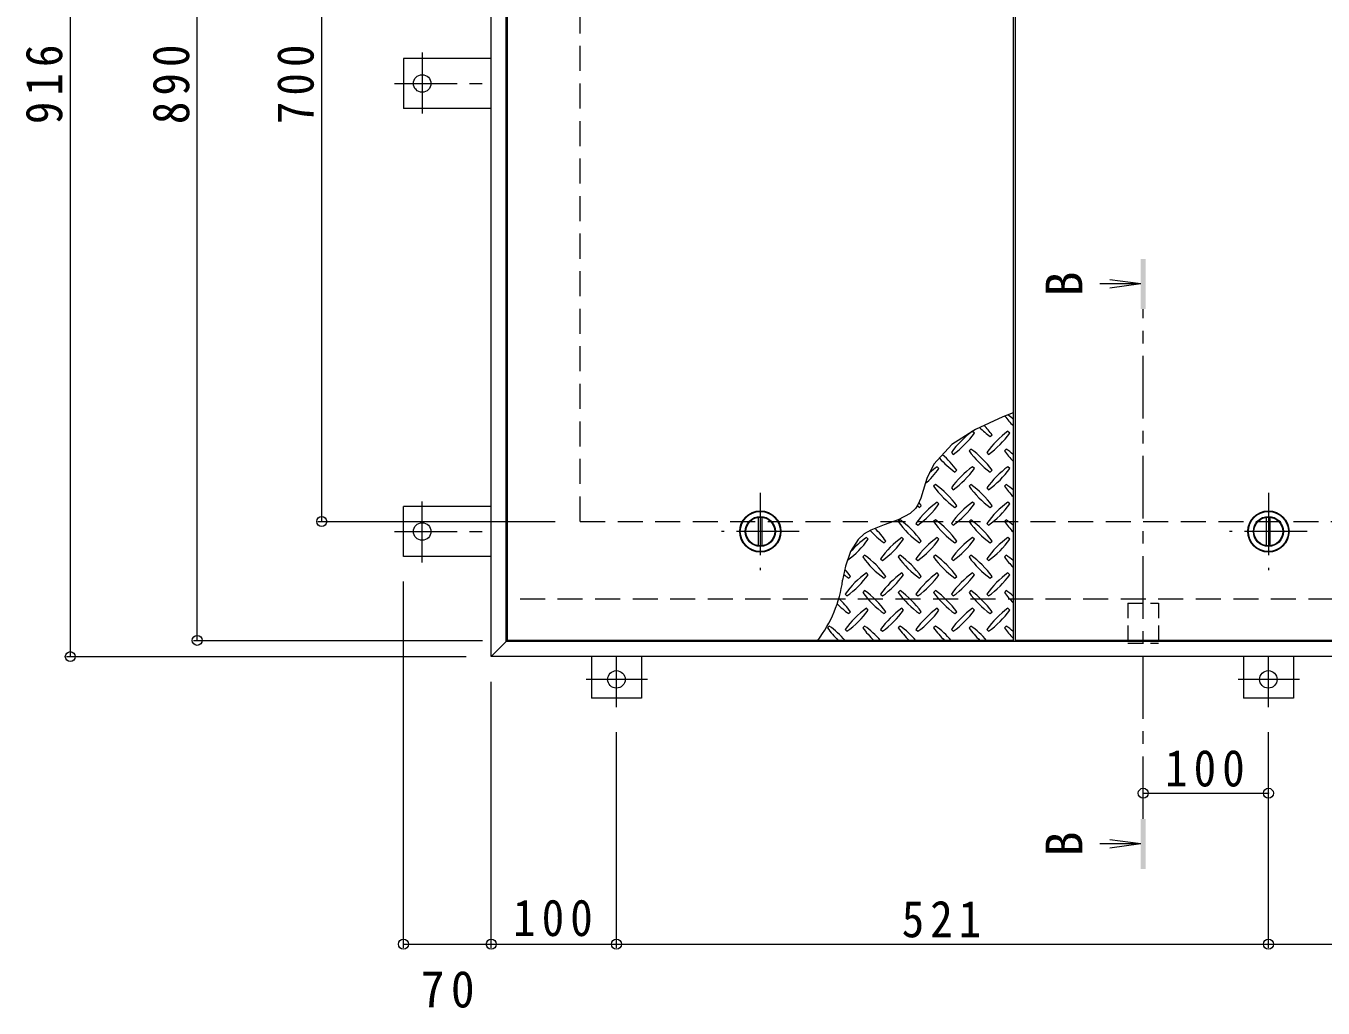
# Model space of a CAD drawing. Units: millimetres at full size, sheet at 1:10. Extents: x -2620 to 2604, y -1962 to 1618.
# Drawn here: x -2478 to -1442, y -84 to 701 of the extents above; entities that cross this region are included whole.
import ezdxf
from ezdxf.enums import TextEntityAlignment as Align

# ---------------------------------------------------------------- set-up
doc = ezdxf.new("R2010")
doc.units = ezdxf.units.MM
doc.header["$LTSCALE"] = 10
doc.header["$PDMODE"] = 32
doc.header["$PDSIZE"] = 8
for name, pattern in [('CHAIN1', [8, 5, -1, 1, -1]), ('DASHED1', [1.8, 1.2, -0.6]), ('DASHED2', [3, 2, -1])]:
    doc.linetypes.add(name, pattern=pattern)
for name, color, linetype, lineweight in [('0-1', 2, 'DASHED2', 9), ('0-2', 3, 'Continuous', 9), ('0-3', 2, 'Continuous', 9), ('0-5', 7, 'Continuous', 9), ('0-9', 134, 'Continuous', 5), ('0-C', 2, 'Continuous', 9), ('0-E', 3, 'Continuous', 9), ('0-F', 7, 'Continuous', 9)]:
    doc.layers.add(name, color=color, linetype=linetype, lineweight=lineweight)
doc.styles.add('ＭＳ ゴシック', font='')
doc.styles.get('ＭＳ ゴシック').set_extended_font_data('MS Gothic')

msp = doc.modelspace()

# ---------------------------------------------------------------- linework, layer by layer
at = {"layer": '0-1'}
for p, q in [((-2035.33, 304.74), (-2035.33, 1004.74)), ((-2035.33, 304.74), (-935.33, 304.74)), ((-1283.33, 242.74), (-2094.33, 242.74))]:
    msp.add_line(p, q, dxfattribs=at)
at = {"layer": '0-2'}
for p, q in [((-2093.33, 209.74), (-2093.33, 1099.74)), ((-1689.33, 1099.74), (-1689.33, 209.74)), ((-1687.33, 209.74), (-1687.33, 1099.74)), ((-1689.33, 209.74), (-2093.33, 209.74)), ((-1283.33, 209.74), (-1687.33, 209.74))]:
    msp.add_line(p, q, dxfattribs=at)
at = {"layer": '0-2', "color": 4}
for p, q in [((-1587.33, 494.5), (-1612.12, 497.76)), ((-1587.33, 494.5), (-1620.11, 494.5)), ((-1587.33, 494.5), (-1612.12, 491.23)), ((-1587.33, 47.07), (-1620.11, 47.07)), ((-1587.33, 47.07), (-1612.12, 50.34)), ((-1587.33, 47.07), (-1612.12, 43.81))]:
    msp.add_line(p, q, dxfattribs=at)
at = {"layer": '0-2', "color": 4, "linetype": 'CHAIN1'}
msp.add_line((-1585.33, 67.07), (-1585.33, 474.5), dxfattribs=at)
at = {"layer": '0-2'}
for centre in [(-1891.33, 296.74), (-1485.33, 296.74)]:
    msp.add_circle(centre, 16.5, dxfattribs=at)
at = {"layer": '0-2', "color": 4}
for points in [[(-1583.33, 514.5), (-1587.33, 514.5), (-1583.33, 474.5), (-1587.33, 474.5)], [(-1587.33, 27.07), (-1583.33, 27.07), (-1587.33, 67.07), (-1583.33, 67.07)]]:
    msp.add_solid(points, dxfattribs=at)
at = {"layer": '0-3'}
for p, q in [((-2106.33, 196.74), (-2106.33, 1112.74)), ((-2094.33, 208.74), (-2094.33, 1100.74)), ((-2106.33, 196.74), (-2094.33, 208.74)), ((-876.33, 208.74), (-2094.33, 208.74)), ((-864.33, 196.74), (-2106.33, 196.74))]:
    msp.add_line(p, q, dxfattribs=at)
at = {"layer": '0-5', "linetype": 'DASHED1'}
for p, q in [((-1597.63, 239.54), (-1573.03, 239.54)), ((-1573.03, 239.54), (-1573.03, 207.54))]:
    msp.add_line(p, q, dxfattribs=at)
msp.add_lwpolyline([(-1597.63, 239.54), (-1597.63, 207.54), (-1573.03, 207.54)], dxfattribs=at)
at = {"layer": '0-9'}
for p, q in [((-1720.29, 375.36), (-1721.7, 376.77)), ((-1707.56, 372.53), (-1706.15, 373.94)), ((-1692, 375.36), (-1693.42, 376.77)), ((-1738.67, 359.8), (-1737.26, 358.39)), ((-1723.12, 362.63), (-1724.53, 361.22)), ((-1710.39, 359.8), (-1708.98, 358.39)), ((-1694.83, 362.63), (-1696.25, 361.22)), ((-1748.57, 347.07), (-1749.99, 348.49)), ((-1735.85, 344.25), (-1734.43, 345.66)), ((-1720.29, 347.07), (-1721.7, 348.49)), ((-1707.56, 344.25), (-1706.15, 345.66)), ((-1692, 347.07), (-1693.42, 348.49)), ((-1751.4, 334.35), (-1752.82, 332.93)), ((-1723.12, 334.35), (-1724.53, 332.93)), ((-1694.83, 334.35), (-1696.25, 332.93)), ((-1738.67, 331.52), (-1737.26, 330.1)), ((-1710.39, 331.52), (-1708.98, 330.1)), ((-1764.13, 315.96), (-1762.72, 317.37)), ((-1748.57, 318.79), (-1749.99, 320.2)), ((-1735.85, 315.96), (-1734.43, 317.37)), ((-1720.29, 318.79), (-1721.7, 320.2)), ((-1707.56, 315.96), (-1706.15, 317.37)), ((-1692, 318.79), (-1693.42, 320.2)), ((-1779.69, 306.06), (-1781.1, 304.65)), ((-1766.96, 303.23), (-1765.54, 301.82)), ((-1751.4, 306.06), (-1752.82, 304.65)), ((-1738.67, 303.23), (-1737.26, 301.82)), ((-1723.12, 306.06), (-1724.53, 304.65)), ((-1710.39, 303.23), (-1708.98, 301.82)), ((-1694.83, 306.06), (-1696.25, 304.65)), ((-1805.14, 290.5), (-1806.56, 291.92)), ((-1776.86, 290.5), (-1778.27, 291.92)), ((-1748.57, 290.5), (-1749.99, 291.92)), ((-1720.29, 290.5), (-1721.7, 291.92)), ((-1692, 290.5), (-1693.42, 291.92)), ((-1792.41, 287.68), (-1791, 289.09)), ((-1764.13, 287.68), (-1762.72, 289.09)), ((-1735.85, 287.68), (-1734.43, 289.09)), ((-1707.56, 287.68), (-1706.15, 289.09)), ((-1807.97, 277.78), (-1809.38, 276.36)), ((-1795.24, 274.95), (-1793.83, 273.53)), ((-1779.69, 277.78), (-1781.1, 276.36)), ((-1766.96, 274.95), (-1765.54, 273.53)), ((-1751.4, 277.78), (-1752.82, 276.36)), ((-1738.67, 274.95), (-1737.26, 273.53)), ((-1723.12, 277.78), (-1724.53, 276.36)), ((-1710.39, 274.95), (-1708.98, 273.53)), ((-1694.83, 277.78), (-1696.25, 276.36)), ((-1820.7, 259.39), (-1819.28, 260.81)), ((-1805.14, 262.22), (-1806.56, 263.63)), ((-1792.41, 259.39), (-1791, 260.81)), ((-1776.86, 262.22), (-1778.27, 263.63)), ((-1764.13, 259.39), (-1762.72, 260.81)), ((-1748.57, 262.22), (-1749.99, 263.63)), ((-1735.85, 259.39), (-1734.43, 260.81)), ((-1720.29, 262.22), (-1721.7, 263.63)), ((-1707.56, 259.39), (-1706.15, 260.81)), ((-1692, 262.22), (-1693.42, 263.63)), ((-1807.97, 249.49), (-1809.38, 248.08)), ((-1779.69, 249.49), (-1781.1, 248.08)), ((-1751.4, 249.49), (-1752.82, 248.08)), ((-1723.12, 249.49), (-1724.53, 248.08)), ((-1694.83, 249.49), (-1696.25, 248.08)), ((-1823.53, 246.66), (-1822.11, 245.25)), ((-1795.24, 246.66), (-1793.83, 245.25)), ((-1766.96, 246.66), (-1765.54, 245.25)), ((-1738.67, 246.66), (-1737.26, 245.25)), ((-1710.39, 246.66), (-1708.98, 245.25)), ((-1820.7, 231.11), (-1819.28, 232.52)), ((-1805.14, 233.94), (-1806.56, 235.35)), ((-1792.41, 231.11), (-1791, 232.52)), ((-1776.86, 233.94), (-1778.27, 235.35)), ((-1764.13, 231.11), (-1762.72, 232.52)), ((-1748.57, 233.94), (-1749.99, 235.35)), ((-1735.85, 231.11), (-1734.43, 232.52)), ((-1720.29, 233.94), (-1721.7, 235.35)), ((-1707.56, 231.11), (-1706.15, 232.52)), ((-1692, 233.94), (-1693.42, 235.35)), ((-1836.25, 221.21), (-1837.67, 219.79)), ((-1823.53, 218.38), (-1822.11, 216.97)), ((-1807.97, 221.21), (-1809.38, 219.79)), ((-1795.24, 218.38), (-1793.83, 216.97)), ((-1779.69, 221.21), (-1781.1, 219.79)), ((-1766.96, 218.38), (-1765.54, 216.97)), ((-1751.4, 221.21), (-1752.82, 219.79)), ((-1738.67, 218.38), (-1737.26, 216.97)), ((-1723.12, 221.21), (-1724.53, 219.79)), ((-1710.39, 218.38), (-1708.98, 216.97)), ((-1694.83, 221.21), (-1696.25, 219.79))]:
    msp.add_line(p, q, dxfattribs=at)
msp.add_lwpolyline([(-1689.33, 391.65), (-1697.61, 388.32), (-1719.36, 378.37), (-1738.32, 366.2), (-1752.73, 350.42), (-1758.3, 339.07), (-1759.44, 335.59), (-1761.21, 329.45), (-1763.1, 323.45), (-1765.55, 317.98), (-1767.4, 315.2), (-1771.68, 311.08), (-1781.27, 305.98), (-1792.24, 302.09), (-1802.92, 297.9), (-1808.32, 294.74), (-1813.16, 290.36), (-1819.25, 280.74), (-1823.19, 269.15), (-1825.54, 257.72)], dxfattribs=at)
for centre, radius, start, end in [((-1637.2, 431.57), 72.5, 215.94795, 224.0249), ((-1736.91, 331.87), 72.5, 48.99213, 53.25279), ((-1679.63, 317.73), 72.5, 125.47256, 144.5273), ((-1779.33, 417.43), 72.5, 305.47272, 324.5273), ((-1665.49, 431.57), 72.5, 225.57452, 234.5273), ((-1765.19, 331.87), 72.5, 35.47258, 43.25978), ((-1651.35, 317.73), 72.5, 125.47256, 144.5273), ((-1751.05, 417.43), 72.5, 305.47272, 324.5273), ((-1693.77, 403.29), 72.5, 221.35275, 234.5273), ((-1793.47, 303.59), 72.5, 35.47258, 48.77962), ((-1665.49, 403.29), 72.5, 215.47272, 234.5273), ((-1765.19, 303.59), 72.5, 35.47258, 54.5273), ((-1637.2, 403.29), 72.5, 215.47272, 224.0249), ((-1736.91, 303.59), 72.5, 48.99213, 54.5273), ((-1807.62, 389.15), 72.5, 311.38763, 324.5273), ((-1707.91, 289.44), 72.5, 125.47256, 131.59831), ((-1679.63, 289.44), 72.5, 125.47256, 144.5273), ((-1779.33, 389.15), 72.5, 305.47272, 324.5273), ((-1651.35, 289.44), 72.5, 125.47256, 144.5273), ((-1751.05, 389.15), 72.5, 305.47272, 324.5273), ((-1693.77, 375), 72.5, 215.47272, 234.5273), ((-1793.47, 275.3), 72.5, 35.47258, 54.5273), ((-1665.49, 375), 72.5, 215.47272, 234.5273), ((-1765.19, 275.3), 72.5, 35.47258, 54.5273), ((-1637.2, 375), 72.5, 215.47272, 224.0249), ((-1736.91, 275.3), 72.5, 48.99213, 54.5273), ((-1707.91, 261.16), 72.5, 125.47256, 144.5273), ((-1722.06, 375), 72.5, 232.70831, 234.5273), ((-1807.62, 360.86), 72.5, 305.47272, 324.5273), ((-1821.76, 275.3), 72.5, 35.47258, 38.03572), ((-1679.63, 261.16), 72.5, 125.47256, 144.5273), ((-1779.33, 360.86), 72.5, 305.47272, 324.5273), ((-1651.35, 261.16), 72.5, 125.47256, 144.5273), ((-1751.05, 360.86), 72.5, 305.47272, 324.5273), ((-1722.06, 346.72), 72.5, 215.47272, 234.5273), ((-1821.76, 247.02), 72.5, 35.47258, 54.5273), ((-1693.77, 346.72), 72.5, 215.47272, 234.5273), ((-1793.47, 247.02), 72.5, 35.47258, 54.5273), ((-1665.49, 346.72), 72.5, 215.47272, 234.5273), ((-1765.19, 247.02), 72.5, 35.47258, 54.5273), ((-1637.2, 346.72), 72.5, 215.47272, 224.0249), ((-1736.91, 247.02), 72.5, 48.99213, 54.5273), ((-1864.19, 332.58), 72.5, 306.00705, 324.5273), ((-1764.48, 232.88), 72.5, 125.47256, 139.2924), ((-1750.34, 346.72), 72.5, 222.74814, 234.5273), ((-1850.04, 247.02), 72.5, 35.47258, 45.99713), ((-1736.2, 232.88), 72.5, 125.47256, 144.52728), ((-1835.9, 332.58), 72.5, 305.47272, 324.5273), ((-1707.91, 232.88), 72.5, 125.47256, 144.52728), ((-1807.62, 332.58), 72.5, 305.47272, 324.5273), ((-1679.63, 232.88), 72.5, 125.47256, 144.52728), ((-1779.33, 332.58), 72.5, 305.47272, 324.5273), ((-1651.35, 232.88), 72.5, 125.47256, 144.5273), ((-1751.05, 332.58), 72.5, 305.47272, 324.5273), ((-1750.34, 318.44), 72.5, 215.47272, 234.5273), ((-1850.04, 218.73), 72.5, 35.47258, 54.5273), ((-1722.06, 318.44), 72.5, 215.47272, 234.5273), ((-1821.76, 218.73), 72.5, 35.47258, 54.5273), ((-1693.77, 318.44), 72.5, 215.47272, 234.5273), ((-1793.47, 218.73), 72.5, 35.47258, 54.5273), ((-1665.49, 318.44), 72.5, 215.47272, 234.5273), ((-1765.19, 218.73), 72.5, 35.47258, 54.5273), ((-1637.2, 318.44), 72.5, 215.47272, 224.0249), ((-1736.91, 218.73), 72.5, 48.99213, 54.5273), ((-1778.63, 318.44), 72.5, 230.65677, 234.5273), ((-1878.33, 218.73), 72.5, 35.47258, 41.1628), ((-1764.48, 204.59), 72.5, 125.47256, 144.5273), ((-1864.19, 304.29), 72.5, 305.47272, 324.5273), ((-1736.2, 204.59), 72.5, 125.47256, 144.5273), ((-1835.9, 304.29), 72.5, 305.47272, 324.5273), ((-1707.91, 204.59), 72.5, 125.47256, 144.5273), ((-1807.62, 304.29), 72.5, 305.47272, 324.5273), ((-1679.63, 204.59), 72.5, 125.47256, 144.5273), ((-1779.33, 304.29), 72.5, 305.47272, 324.5273), ((-1651.35, 204.59), 72.5, 125.47256, 144.5273), ((-1751.05, 304.29), 72.5, 305.47272, 324.5273), ((-1926.74, 271.49), 102.13, 322.79805, 352.25462), ((-1850.04, 190.45), 72.5, 35.47258, 54.5273), ((-1821.76, 190.45), 72.5, 35.47258, 54.5273), ((-1793.47, 190.45), 72.5, 35.47258, 54.5273), ((-1765.19, 190.45), 72.5, 35.47258, 54.5273), ((-1736.91, 190.45), 72.5, 48.99213, 54.5273), ((-1778.63, 290.15), 72.5, 224.94598, 234.5273), ((-1878.33, 190.45), 72.5, 35.47258, 46.69856), ((-1750.34, 290.15), 72.5, 215.47272, 234.5273), ((-1722.06, 290.15), 72.5, 215.47272, 234.5273), ((-1693.77, 290.15), 72.5, 215.47272, 234.5273), ((-1665.49, 290.15), 72.5, 215.47272, 234.5273), ((-1637.2, 290.15), 72.5, 215.47272, 224.0249), ((-1764.48, 176.31), 72.5, 125.47256, 144.5273), ((-1864.19, 276.01), 72.5, 305.47272, 324.5273), ((-1736.2, 176.31), 72.5, 125.47256, 144.5273), ((-1835.9, 276.01), 72.5, 305.47272, 324.5273), ((-1707.91, 176.31), 72.5, 125.47256, 144.5273), ((-1807.62, 276.01), 72.5, 305.47272, 324.5273), ((-1679.63, 176.31), 72.5, 125.47256, 144.5273), ((-1779.33, 276.01), 72.5, 305.47272, 324.5273), ((-1651.35, 176.31), 72.5, 125.47256, 144.5273), ((-1751.05, 276.01), 72.5, 305.47272, 324.5273), ((-1778.63, 261.87), 72.5, 215.47272, 225.97511), ((-1878.33, 162.16), 72.5, 41.00789, 54.5273), ((-1750.34, 261.87), 72.5, 215.47272, 225.97511), ((-1850.04, 162.16), 72.5, 41.00789, 54.5273), ((-1722.06, 261.87), 72.5, 215.47272, 225.97511), ((-1821.76, 162.16), 72.5, 41.00789, 54.5273), ((-1693.77, 261.87), 72.5, 215.47272, 225.97511), ((-1793.47, 162.16), 72.5, 41.00789, 54.5273), ((-1665.49, 261.87), 72.5, 215.47272, 225.97511), ((-1765.19, 162.16), 72.5, 41.00789, 54.5273), ((-1637.2, 261.87), 72.5, 215.47272, 224.0249), ((-1736.91, 162.16), 72.5, 48.99213, 54.5273)]:
    msp.add_arc(centre, radius, start, end, dxfattribs=at)
at = {"layer": '0-C', "linetype": 'CHAIN1'}
for p, q in [((-1891.33, 327.74), (-1891.33, 265.74)), ((-1485.33, 327.74), (-1485.33, 265.74)), ((-1860.33, 296.74), (-1922.33, 296.74)), ((-1454.33, 296.74), (-1516.33, 296.74))]:
    msp.add_line(p, q, dxfattribs=at)
at = {"layer": '0-C'}
for p, q in [((-1892.83, 285.33), (-1892.83, 308.14)), ((-1889.83, 285.33), (-1889.83, 308.14)), ((-1486.83, 285.33), (-1486.83, 308.14)), ((-1483.83, 285.33), (-1483.83, 308.14))]:
    msp.add_line(p, q, dxfattribs=at)
for centre, radius in [((-1891.33, 296.74), 16), ((-1485.33, 296.74), 16), ((-1891.33, 296.74), 12), ((-1891.33, 296.74), 11.5), ((-1485.33, 296.74), 12), ((-1485.33, 296.74), 11.5)]:
    msp.add_circle(centre, radius, dxfattribs=at)
at = {"layer": '0-E'}
for p, q in [((-2176.53, 674.74), (-2176.53, 634.74)), ((-2106.33, 674.74), (-2176.53, 674.74)), ((-2106.33, 634.74), (-2176.53, 634.74)), ((-2176.53, 276.74), (-2176.53, 316.74)), ((-2106.33, 316.74), (-2176.53, 316.74)), ((-2106.33, 276.74), (-2176.53, 276.74)), ((-2026.33, 196.74), (-2026.33, 163.54)), ((-1986.33, 196.74), (-1986.33, 163.54)), ((-1505.33, 196.74), (-1505.33, 163.54)), ((-1465.33, 196.74), (-1465.33, 163.54)), ((-1986.33, 163.54), (-2026.33, 163.54)), ((-1465.33, 163.54), (-1505.33, 163.54))]:
    msp.add_line(p, q, dxfattribs=at)
at = {"layer": '0-E', "linetype": 'CHAIN1'}
for p, q in [((-2161.53, 679.58), (-2161.53, 630.69)), ((-2183.69, 654.74), (-2106.33, 654.74)), ((-2161.53, 271.9), (-2161.53, 320.78)), ((-2183.69, 296.74), (-2106.33, 296.74)), ((-2006.33, 156.38), (-2006.33, 196.54)), ((-1485.33, 156.38), (-1485.33, 196.54)), ((-1981.49, 178.54), (-2030.38, 178.54)), ((-1460.49, 178.54), (-1509.38, 178.54))]:
    msp.add_line(p, q, dxfattribs=at)
at = {"layer": '0-E'}
for centre in [(-2161.53, 654.74), (-2161.53, 296.74), (-2006.33, 178.54), (-1485.33, 178.54)]:
    msp.add_circle(centre, 7, dxfattribs=at)
at = {"layer": '0-F'}
for p, q in [((-2442.74, 1112.74), (-2442.74, 196.74)), ((-2341.29, 209.74), (-2341.29, 1099.74)), ((-2241.84, 304.74), (-2241.84, 1004.74)), ((-2244.84, 304.74), (-2055.33, 304.74)), ((-2176.53, -35.99), (-2176.53, 256.74)), ((-2344.29, 209.74), (-2113.33, 209.74)), ((-2445.74, 196.74), (-2126.33, 196.74)), ((-2106.33, -35.99), (-2106.33, 176.74)), ((-2006.33, -35.99), (-2006.33, 136.38)), ((-1485.33, -35.99), (-1485.33, 136.38)), ((-1585.33, 87.56), (-1485.33, 87.56)), ((-2176.53, -32.99), (-2106.33, -32.99)), ((-2106.33, -32.99), (-2006.33, -32.99)), ((-2006.33, -32.99), (-1485.33, -32.99)), ((-1485.33, -32.99), (-964.33, -32.99))]:
    msp.add_line(p, q, dxfattribs=at)
for p in [(-2241.84, 304.74), (-2341.29, 209.74), (-2442.74, 196.74), (-1585.33, 87.56), (-1485.33, 87.56), (-2176.53, -32.99), (-2106.33, -32.99), (-2006.33, -32.99), (-1485.33, -32.99)]:
    msp.add_point(p, dxfattribs=at)

# ---------------------------------------------------------------- texts
at = {"layer": '0-5', "color": 2, "style": 'ＭＳ ゴシック'}
for p in [(-1625.2, 484.5), (-1625.2, 37.07)]:
    msp.add_text('B', height=29.33, rotation=90, dxfattribs=at).set_placement(p, align=Align.BOTTOM_LEFT)
at = {"layer": '0-F', "color": 2, "char_height": 29.33, "attachment_point": 7, "rotation": 90, "style": 'ＭＳ ゴシック'}
for s, insert in [('\\T1.27;\\W0.9;916', (-2448.74, 622.24)), ('\\T1.27;\\W0.9;890', (-2347.29, 622.24)), ('\\T1.27;\\W0.9;700', (-2247.84, 622.24))]:
    msp.add_mtext(s, dxfattribs=dict(at, insert=insert))
at = {"layer": '0-F', "color": 2, "char_height": 29.33, "attachment_point": 7, "style": 'ＭＳ ゴシック'}
for s, insert in [('\\T1.27;\\W0.9;100', (-1567.83, 92.56)), ('\\T1.27;\\W0.9;100', (-2088.83, -26.99)), ('\\T1.27;\\W0.9;521', (-1778.33, -27.99)), ('\\T1.27;\\W0.95;70', (-2162.68, -84.06))]:
    msp.add_mtext(s, dxfattribs=dict(at, insert=insert))

doc.saveas('drawing.dxf')
